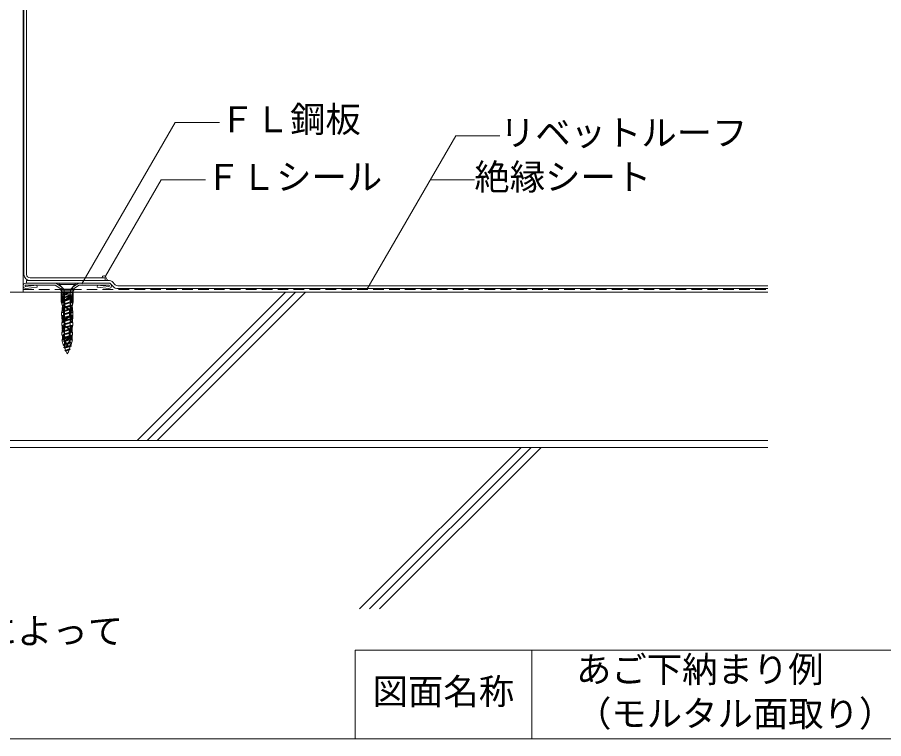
# Model space of a CAD drawing. Units: millimetres, scale not verified. Extents: x -675 to 675, y -471 to 460.
# Drawn here: x -116 to 374, y -440 to -31.8 of the extents above; entities that cross this region are included whole.
import ezdxf
from ezdxf.enums import TextEntityAlignment as Align

# ---------------------------------------------------------------- set-up
doc = ezdxf.new("R2010")
doc.units = ezdxf.units.MM
doc.header["$LTSCALE"] = 5
doc.linetypes.add('DASHED1', pattern=[1.8, 1.2, -0.6])
for name, color, linetype, lineweight in [('1-2_ハッチング', 4, 'Continuous', 9), ('1-3_断熱材', 7, 'DASHED1', 18), ('1-4_リベットルーフ', 6, 'Continuous', 18), ('1-5_ＦＬ鋼板・ディスク', 5, 'Continuous', 18), ('1-6_アンカー類', 4, 'Continuous', 9), ('1-A_元図・躯体', 134, 'Continuous', 18), ('1-B_その他', 5, 'Continuous', 18), ('1-C_アンカー類②', 4, 'Continuous', 9), ('E-E', 7, 'Continuous', 18), ('F-F', 7, 'Continuous', 18)]:
    doc.layers.add(name, color=color, linetype=linetype, lineweight=lineweight)
doc.styles.add('ＭＳ ゴシック', font='')
doc.styles.get('ＭＳ ゴシック').set_extended_font_data('MS Gothic')

msp = doc.modelspace()

# ---------------------------------------------------------------- linework, layer by layer
at = {"layer": '1-2_ハッチング'}
for centre, radius, start, end in [((-66.935, -179.198), 1.156, 19.679, 181.77), ((-63.11, -178.55), 2.749, 185.414, 220.908), ((-64.232, -179.652), 1.184, 216.133, 246.114)]:
    msp.add_arc(centre, radius, start, end, dxfattribs=at)
at = {"layer": '1-3_断熱材'}
msp.add_line((-112.737, -185.734), (308.532, -185.734), dxfattribs=at)
at = {"layer": '1-4_リベットルーフ'}
for p, q in [((-112.237, 83.695), (-112.237, -177.234)), ((-110.737, 83.371), (-110.737, -177.234)), ((-110.737, -182.234), (-110.737, -180.734)), ((-63.828, -180.734), (-110.737, -180.734)), ((-108.737, -179.234), (-66.237, -179.234)), ((-108.737, -180.734), (-66.237, -180.734)), ((-66.237, -179.234), (-66.237, -180.734)), ((-64.035, -182.234), (-110.737, -182.234)), ((-64.035, -182.234), (-64.237, -182.234)), ((-63.328, -182.527), (-61.206, -184.648)), ((-62.413, -181.32), (-60.585, -183.148)), ((-59.792, -185.234), (308.532, -185.234)), ((-59.171, -183.734), (308.532, -183.734))]:
    msp.add_line(p, q, dxfattribs=at)
for centre, radius, start, end in [((-108.737, -177.234), 3.5, 180, 270), ((-108.737, -177.234), 2, 180, 270), ((-63.828, -182.734), 2, 45, 90), ((-64.035, -183.234), 1, 45, 90), ((-59.792, -183.234), 2, 225, 270), ((-59.171, -181.734), 2, 225, 270), ((-59.171, -181.734), 2, 225, 270)]:
    msp.add_arc(centre, radius, start, end, dxfattribs=at)
at = {"layer": '1-5_ＦＬ鋼板・ディスク'}
for p, q in [((-111.236, -182.234), (-64.238, -182.234)), ((-94.542, -183.334), (-111.236, -183.334)), ((-111.236, -185.234), (-104.736, -184.434)), ((-90.747, -185.734), (-94.542, -183.334)), ((-90.747, -184.464), (-94.247, -182.234)), ((-90.747, -184.464), (-90.747, -185.734)), ((-84.726, -184.464), (-81.225, -182.234)), ((-84.726, -185.734), (-80.931, -183.334)), ((-84.726, -184.464), (-84.726, -185.734)), ((-80.931, -183.334), (-64.238, -183.334)), ((-70.603, -183.342), (-70.738, -184.434)), ((-64.238, -185.234), (-70.738, -184.434)), ((-64.192, -184.131), (-70.603, -183.342))]:
    msp.add_line(p, q, dxfattribs=at)
msp.add_lwpolyline([(-111.282, -184.131), (-104.871, -183.342), (-104.736, -184.434)], dxfattribs=at)
for centre, radius, start, end in [((-111.236, -183.734), 1.5, 90, 270), ((-111.236, -183.734), 0.4, 90, 263.406), ((-64.238, -183.734), 1.5, 270, 90), ((-64.238, -183.734), 0.4, 276.594, 90)]:
    msp.add_arc(centre, radius, start, end, dxfattribs=at)
at = {"layer": '1-6_アンカー類'}
for p, q in [((-92.237, -182.234), (-92.237, -182.974)), ((-83.237, -182.234), (-92.237, -182.234)), ((-89.87, -185.341), (-92.237, -182.974)), ((-85.897, -185.634), (-89.577, -185.634)), ((-89.577, -186.048), (-89.577, -187.234)), ((-85.897, -186.048), (-85.897, -187.234)), ((-85.604, -185.341), (-83.237, -182.974)), ((-86.488, -187.234), (-90.062, -188.346)), ((-86.139, -189.025), (-90.062, -190.246)), ((-85.408, -189.354), (-90.062, -190.246)), ((-86.135, -190.924), (-90.058, -192.145)), ((-85.897, -187.234), (-89.577, -187.234)), ((-89.335, -187.234), (-89.335, -188.12)), ((-89.335, -188.675), (-89.335, -190.02)), ((-89.335, -190.575), (-89.335, -191.92)), ((-86.139, -187.681), (-86.139, -189.025)), ((-85.408, -189.354), (-86.139, -189.025)), ((-86.139, -189.581), (-86.139, -190.924)), ((-85.404, -191.253), (-86.135, -190.924)), ((-85.408, -187.454), (-85.897, -187.234)), ((-86.139, -192.825), (-90.062, -194.046)), ((-85.408, -193.154), (-90.062, -194.046)), ((-86.139, -194.728), (-90.062, -195.949)), ((-85.408, -195.057), (-90.062, -195.949)), ((-85.404, -191.253), (-90.058, -192.145)), ((-89.335, -192.472), (-89.335, -193.82)), ((-89.335, -194.375), (-89.335, -195.722)), ((-86.139, -191.481), (-86.139, -192.825)), ((-85.408, -193.154), (-86.139, -192.825)), ((-86.139, -193.381), (-86.139, -194.728)), ((-85.408, -195.057), (-86.139, -194.728)), ((-86.139, -195.284), (-86.139, -196.627)), ((-86.139, -198.528), (-90.062, -199.749)), ((-85.408, -198.857), (-90.062, -199.749)), ((-86.139, -200.431), (-90.062, -201.651)), ((-85.408, -200.76), (-90.062, -201.651)), ((-86.135, -196.627), (-90.058, -197.847)), ((-85.404, -196.956), (-90.058, -197.847)), ((-89.335, -196.278), (-89.335, -197.622)), ((-89.335, -198.176), (-89.335, -199.522)), ((-89.335, -200.077), (-89.335, -201.425)), ((-86.139, -197.184), (-86.139, -198.528)), ((-85.408, -198.857), (-86.139, -198.528)), ((-86.139, -199.084), (-86.139, -200.431)), ((-85.408, -200.76), (-86.139, -200.431)), ((-85.404, -196.956), (-86.135, -196.627)), ((-86.139, -202.334), (-90.062, -203.554)), ((-85.408, -202.663), (-90.062, -203.554)), ((-86.139, -204.234), (-90.062, -205.454)), ((-85.408, -204.563), (-90.062, -205.454)), ((-89.335, -201.98), (-89.335, -203.328)), ((-89.335, -203.883), (-89.335, -205.228)), ((-89.335, -205.783), (-89.335, -207.128)), ((-86.139, -200.987), (-86.139, -202.334)), ((-85.408, -202.663), (-86.139, -202.334)), ((-86.139, -202.89), (-86.139, -204.234)), ((-85.408, -204.563), (-86.139, -204.234)), ((-86.139, -204.79), (-86.139, -206.134)), ((-86.139, -206.134), (-90.062, -207.354)), ((-85.408, -206.463), (-90.062, -207.354)), ((-86.139, -209.934), (-90.062, -211.154)), ((-85.408, -210.262), (-90.062, -211.154)), ((-86.135, -208.033), (-90.058, -209.253)), ((-85.404, -208.361), (-90.058, -209.253)), ((-89.335, -207.683), (-89.335, -209.028)), ((-89.335, -209.58), (-89.335, -210.928)), ((-85.408, -206.463), (-86.139, -206.134)), ((-86.139, -206.69), (-86.139, -208.034)), ((-86.139, -208.59), (-86.139, -209.934)), ((-85.408, -210.262), (-86.139, -209.934)), ((-86.139, -210.49), (-86.139, -211.834)), ((-85.404, -208.361), (-86.135, -208.033)), ((-86.139, -211.834), (-90.062, -213.054)), ((-85.408, -212.162), (-90.062, -213.054)), ((-86.139, -213.734), (-90.062, -214.954)), ((-85.408, -214.062), (-90.062, -214.954)), ((-89.335, -211.483), (-89.335, -212.828)), ((-89.335, -213.383), (-89.335, -214.728)), ((-89.335, -215.283), (-89.335, -216.628)), ((-85.408, -212.162), (-86.139, -211.834)), ((-86.139, -212.39), (-86.139, -213.734)), ((-85.408, -214.062), (-86.139, -213.734)), ((-86.139, -214.29), (-86.139, -215.634)), ((-86.139, -215.634), (-90.062, -216.854)), ((-85.408, -215.962), (-90.062, -216.854)), ((-86.153, -217.533), (-89.823, -218.706)), ((-86.091, -219.767), (-89.133, -220.35)), ((-85.422, -217.862), (-86.153, -217.533)), ((-85.408, -215.962), (-86.139, -215.634)), ((-86.139, -216.189), (-86.139, -217.161))]:
    msp.add_line(p, q, dxfattribs=at)
for points in [[(-83.237, -182.234), (-83.237, -182.974), (-92.237, -182.974)], [(-90.062, -190.246), (-89.335, -190.575), (-85.408, -189.354)], [(-90.062, -194.046), (-89.335, -194.375), (-85.408, -193.154)], [(-90.062, -195.949), (-89.335, -196.278), (-85.408, -195.057)], [(-90.058, -192.145), (-89.331, -192.473), (-85.404, -191.253)], [(-90.062, -199.749), (-89.335, -200.077), (-85.408, -198.857)], [(-90.062, -201.651), (-89.335, -201.98), (-85.408, -200.76)], [(-90.058, -197.847), (-89.331, -198.176), (-85.404, -196.956)], [(-90.062, -203.554), (-89.335, -203.883), (-85.408, -202.663)], [(-90.062, -205.454), (-89.335, -205.783), (-85.408, -204.563)], [(-90.062, -207.354), (-89.335, -207.683), (-85.408, -206.463)], [(-90.062, -211.154), (-89.335, -211.483), (-85.408, -210.262)], [(-90.058, -209.253), (-89.331, -209.582), (-85.404, -208.361)], [(-90.062, -213.054), (-89.335, -213.383), (-85.408, -212.162)], [(-90.062, -214.954), (-89.335, -215.283), (-85.408, -214.062)], [(-90.062, -216.854), (-89.334, -217.183), (-85.408, -215.962)], [(-86.461, -219.438), (-89.133, -220.35), (-88.568, -220.713)], [(-88.568, -220.713), (-86.091, -219.767), (-86.461, -219.438)]]:
    msp.add_lwpolyline(points, dxfattribs=at)
for points in [[(-85.408, -187.454), (-90.062, -188.346), (-89.335, -188.675)], [(-89.101, -219.032), (-85.422, -217.862), (-89.823, -218.706)]]:
    msp.add_lwpolyline(points, close=True, dxfattribs=at)
for centre, radius, start, end in [((-90.577, -186.048), 1, 0, 45), ((-84.897, -186.048), 1, 135, 180), ((-79.954, -216.994), 9.383, 181.153, 189.302), ((-79.954, -216.994), 9.383, 192.558, 200.133), ((-95.52, -216.994), 9.383, 326.049, 341.511), ((-95.52, -216.994), 9.383, 344.901, 353.165), ((-95.52, -216.994), 9.383, 356.704, 358.981), ((-79.954, -216.994), 9.383, 203.352, 213.951)]:
    msp.add_arc(centre, radius, start, end, dxfattribs=at)
at = {"layer": '1-A_元図・躯体', "color": 7}
for p, q in [((-112.737, 163.766), (-112.737, -187.234)), ((-205.737, -187.234), (308.532, -187.234)), ((-48.299, -271.234), (35.701, -187.234)), ((-42.642, -271.234), (41.358, -187.234)), ((-36.985, -271.234), (47.015, -187.234)), ((-209.737, -275.234), (308.532, -275.234)), ((77.583, -366.523), (168.872, -275.234)), ((83.24, -366.523), (174.529, -275.234)), ((88.897, -366.523), (180.186, -275.234))]:
    msp.add_line(p, q, dxfattribs=at)
at = {"layer": '1-B_その他', "color": 3}
for p, q in [((-190.737, -271.234), (308.532, -271.234)), ((-192.394, -275.234), (308.532, -275.234))]:
    msp.add_line(p, q, dxfattribs=at)
at = {"layer": '1-C_アンカー類②'}
for p, q in [((-91.412, -186.184), (-91.412, -185.734)), ((-84.062, -185.734), (-91.412, -185.734)), ((-84.062, -186.184), (-91.412, -186.184)), ((-90.627, -187.034), (-91.412, -186.184)), ((-84.847, -187.034), (-84.062, -186.184)), ((-84.062, -186.184), (-84.062, -185.734)), ((-90.527, -187.034), (-91.127, -187.534)), ((-91.127, -192.734), (-91.127, -187.534)), ((-84.847, -187.034), (-90.627, -187.034)), ((-84.847, -187.734), (-90.627, -187.734)), ((-90.627, -194.934), (-90.627, -187.734)), ((-84.847, -188.834), (-90.627, -188.834)), ((-89.737, -189.534), (-90.627, -189.534)), ((-89.709, -190.034), (-90.627, -190.034)), ((-89.737, -190.534), (-90.627, -190.534)), ((-89.737, -191.034), (-90.627, -191.034)), ((-90.527, -187.734), (-90.527, -187.034)), ((-89.737, -194.934), (-89.737, -188.834)), ((-88.792, -191.437), (-86.844, -190.179)), ((-88.629, -191.689), (-86.681, -190.431)), ((-87.987, -187.734), (-87.987, -187.034)), ((-87.987, -187.734), (-87.737, -187.534)), ((-87.487, -187.734), (-87.737, -187.534)), ((-87.487, -187.734), (-87.487, -187.034)), ((-86.387, -189.339), (-86.387, -188.834)), ((-86.087, -189.339), (-86.087, -188.834)), ((-85.737, -194.934), (-85.737, -188.834)), ((-84.847, -189.534), (-85.737, -189.534)), ((-84.847, -190.034), (-85.737, -190.034)), ((-84.847, -190.534), (-85.737, -190.534)), ((-84.847, -191.034), (-85.737, -191.034)), ((-84.347, -187.534), (-84.947, -187.034)), ((-84.947, -187.734), (-84.947, -187.034)), ((-84.847, -194.934), (-84.847, -187.734)), ((-84.347, -192.734), (-84.347, -187.534)), ((-90.627, -194.634), (-91.127, -192.734)), ((-90.8, -198.734), (-90.465, -194.934)), ((-89.766, -195.734), (-90.689, -195.734)), ((-89.744, -195.134), (-90.636, -195.134)), ((-89.737, -191.534), (-90.627, -191.534)), ((-89.737, -192.034), (-90.627, -192.034)), ((-89.737, -192.534), (-90.627, -192.534)), ((-89.737, -193.134), (-90.627, -193.134)), ((-89.737, -194.934), (-90.627, -194.934)), ((-89.878, -198.734), (-89.737, -194.934)), ((-89.387, -193.434), (-89.387, -192.529)), ((-89.087, -193.434), (-89.387, -193.434)), ((-89.387, -194.839), (-89.387, -193.934)), ((-89.087, -193.934), (-89.387, -193.934)), ((-89.087, -193.434), (-89.087, -192.529)), ((-89.087, -194.839), (-89.087, -193.934)), ((-88.792, -195.931), (-86.844, -197.189)), ((-88.629, -195.679), (-86.681, -196.937)), ((-84.847, -191.534), (-85.737, -191.534)), ((-84.847, -192.034), (-85.737, -192.034)), ((-84.847, -192.534), (-85.737, -192.534)), ((-84.847, -193.134), (-85.737, -193.134)), ((-84.847, -194.934), (-85.737, -194.934)), ((-85.596, -198.738), (-85.737, -194.934)), ((-84.838, -195.134), (-85.736, -195.134)), ((-84.785, -195.734), (-85.707, -195.734)), ((-84.673, -198.734), (-85.008, -194.934)), ((-84.347, -192.734), (-84.847, -194.634)), ((-90.962, -200.434), (-90.962, -198.734)), ((-89.878, -198.734), (-90.962, -198.734)), ((-89.887, -200.434), (-90.962, -200.434)), ((-89.877, -200.834), (-90.943, -200.834)), ((-89.855, -198.134), (-90.9, -198.134)), ((-89.833, -197.534), (-90.847, -197.534)), ((-90.7, -204.434), (-90.8, -200.434)), ((-89.811, -196.934), (-90.794, -196.934)), ((-89.789, -196.334), (-90.742, -196.334)), ((-89.887, -200.434), (-89.878, -198.726)), ((-89.787, -204.434), (-89.887, -200.434)), ((-86.387, -200.339), (-86.387, -198.029)), ((-86.087, -200.339), (-86.087, -198.029)), ((-85.687, -204.434), (-85.587, -200.434)), ((-84.732, -196.334), (-85.685, -196.334)), ((-84.679, -196.934), (-85.662, -196.934)), ((-84.626, -197.534), (-85.64, -197.534)), ((-84.573, -198.134), (-85.618, -198.134)), ((-84.53, -200.834), (-85.597, -200.834)), ((-84.512, -198.734), (-85.596, -198.734)), ((-85.587, -200.434), (-85.596, -198.738)), ((-84.512, -200.434), (-85.587, -200.434)), ((-84.773, -204.434), (-84.673, -200.434)), ((-84.512, -200.434), (-84.512, -198.734)), ((-89.862, -201.434), (-90.928, -201.434)), ((-89.847, -202.034), (-90.913, -202.034)), ((-89.832, -202.634), (-90.898, -202.634)), ((-89.817, -203.234), (-90.883, -203.234)), ((-89.802, -203.834), (-90.868, -203.834)), ((-89.787, -204.434), (-90.862, -204.434)), ((-89.387, -205.839), (-89.387, -203.529)), ((-89.087, -205.839), (-89.087, -203.529)), ((-88.792, -202.437), (-86.844, -201.179)), ((-88.629, -202.689), (-86.681, -201.431)), ((-84.612, -204.434), (-85.687, -204.434)), ((-84.605, -203.834), (-85.672, -203.834)), ((-84.575, -202.634), (-85.642, -202.634)), ((-84.59, -203.234), (-85.641, -203.234)), ((-84.56, -202.034), (-85.627, -202.034)), ((-84.545, -201.434), (-85.612, -201.434)), ((-84.65, -206.134), (-84.612, -204.434)), ((-89.773, -206.434), (-90.801, -206.434)), ((-89.75, -206.934), (-90.792, -206.934)), ((-89.704, -207.534), (-90.781, -207.534)), ((-89.681, -208.134), (-90.77, -208.134)), ((-89.658, -208.734), (-90.759, -208.734)), ((-89.635, -209.334), (-90.748, -209.334)), ((-90.737, -211.734), (-90.737, -209.934)), ((-89.612, -209.934), (-90.737, -209.934)), ((-90.487, -209.934), (-90.662, -206.134)), ((-89.612, -209.934), (-89.787, -206.134)), ((-88.792, -206.931), (-87.044, -208.06)), ((-88.629, -206.679), (-86.881, -207.808)), ((-86.587, -211.468), (-86.587, -208.9)), ((-86.287, -211.468), (-86.287, -208.9)), ((-85.862, -209.934), (-85.687, -206.134)), ((-84.737, -209.934), (-85.862, -209.934)), ((-84.738, -209.334), (-85.839, -209.334)), ((-84.724, -208.734), (-85.816, -208.734)), ((-84.711, -208.134), (-85.793, -208.134)), ((-84.697, -207.534), (-85.77, -207.534)), ((-84.683, -206.934), (-85.724, -206.934)), ((-84.672, -206.434), (-85.709, -206.434)), ((-84.65, -206.134), (-85.687, -206.134)), ((-84.987, -209.934), (-84.9, -206.134)), ((-84.737, -211.734), (-84.737, -209.934)), ((-89.612, -211.734), (-90.737, -211.734)), ((-89.837, -217.734), (-90.737, -214.334)), ((-89.612, -214.334), (-90.737, -214.334)), ((-89.612, -212.284), (-90.662, -212.284)), ((-89.612, -212.784), (-90.662, -212.784)), ((-89.612, -213.284), (-90.662, -213.284)), ((-89.612, -213.784), (-90.662, -213.784)), ((-90.487, -214.334), (-90.487, -211.734)), ((-89.612, -214.334), (-89.612, -211.734)), ((-89.237, -212.631), (-89.237, -212.814)), ((-89.237, -214.931), (-89.237, -215.114)), ((-87.737, -214.434), (-89.147, -212.601)), ((-87.737, -216.734), (-89.147, -214.901)), ((-87.737, -214.934), (-89.133, -213.119)), ((-87.737, -217.234), (-89.133, -215.419)), ((-87.887, -213.734), (-87.887, -213.56)), ((-87.587, -213.734), (-87.887, -213.734)), ((-87.737, -214.434), (-86.326, -212.601)), ((-87.737, -214.934), (-86.34, -213.119)), ((-87.737, -216.734), (-86.326, -214.901)), ((-87.737, -217.234), (-86.34, -215.419)), ((-87.587, -213.734), (-87.587, -213.56)), ((-87.292, -212.468), (-87.044, -212.308)), ((-87.129, -212.72), (-86.881, -212.56)), ((-86.237, -212.631), (-86.237, -212.814)), ((-86.237, -214.931), (-86.237, -215.114)), ((-85.862, -214.334), (-85.862, -211.734)), ((-84.737, -211.734), (-85.862, -211.734)), ((-84.812, -212.284), (-85.862, -212.284)), ((-84.812, -212.784), (-85.862, -212.784)), ((-84.812, -213.284), (-85.862, -213.284)), ((-84.812, -213.784), (-85.862, -213.784)), ((-84.738, -214.334), (-85.862, -214.334)), ((-85.637, -217.734), (-84.737, -214.334)), ((-84.987, -214.334), (-84.987, -211.734)), ((-85.637, -217.734), (-89.837, -217.734))]:
    msp.add_line(p, q, dxfattribs=at)
for points in [[(-87.487, -187.034), (-87.737, -187.534), (-87.987, -187.034)], [(-89.787, -206.134), (-90.823, -206.134), (-90.862, -204.434)]]:
    msp.add_lwpolyline(points, dxfattribs=at)
for centre, radius, start, end in [((-87.387, -189.339), 1, 302.858, 0), ((-87.387, -189.339), 1.3, 302.858, 0), ((-88.087, -192.529), 1.3, 122.858, 180), ((-88.087, -194.839), 1.3, 180, 237.142), ((-88.087, -192.529), 1, 122.858, 180), ((-88.087, -194.839), 1, 180, 237.142), ((-87.387, -198.029), 1, 0, 57.142), ((-87.387, -200.339), 1, 302.858, 0), ((-87.387, -198.029), 1.3, 0, 57.142), ((-87.387, -200.339), 1.3, 302.858, 0), ((-88.087, -203.529), 1.3, 122.858, 180), ((-88.087, -203.529), 1, 122.858, 180), ((-88.087, -205.839), 1.3, 180, 237.142), ((-88.087, -205.839), 1, 180, 237.142), ((-87.587, -208.9), 1, 0, 57.142), ((-87.587, -208.9), 1.3, 0, 57.142), ((-89.187, -212.631), 0.05, 37.569, 180), ((-88.737, -212.814), 0.5, 180, 217.569), ((-89.187, -214.931), 0.05, 37.569, 180), ((-88.737, -215.114), 0.5, 180, 217.569), ((-86.587, -213.56), 1.3, 122.858, 180), ((-86.587, -213.56), 1, 122.858, 180), ((-87.587, -211.468), 1, 302.858, 0), ((-87.587, -211.468), 1.3, 302.858, 0), ((-86.737, -212.814), 0.5, 322.431, 0), ((-86.737, -215.114), 0.5, 322.431, 0), ((-86.287, -212.631), 0.05, 0, 142.431), ((-86.287, -214.931), 0.05, 0, 142.431)]:
    msp.add_arc(centre, radius, start, end, dxfattribs=at)
at = {"layer": 'E-E'}
for p, q in [((-26.695, -91.23), (-79.415, -182.545)), ((-26.695, -91.23), (-1.695, -91.23)), ((131.946, -98.809), (81.76, -185.734)), ((131.946, -98.809), (156.946, -98.809)), ((-34.593, -123.809), (-66.057, -178.307)), ((-34.593, -123.809), (-9.593, -123.809)), ((117.512, -123.809), (142.512, -123.809))]:
    msp.add_line(p, q, dxfattribs=at)
at = {"layer": 'F-F'}
for p, q in [((75, -440), (75, -390)), ((175, -440), (175, -390))]:
    msp.add_line(p, q, dxfattribs=at)
for points in [[(-675, 460), (675, 460), (675, -440), (-675, -440)], [(675, -390), (200.591, -390), (75, -390)]]:
    msp.add_lwpolyline(points, dxfattribs=at)

# ---------------------------------------------------------------- texts
at = {"layer": 'E-E', "style": 'ＭＳ ゴシック'}
for s, p in [('ＦＬ鋼板', (-1.695, -101.23)), ('リベットルーフ', (156.946, -108.809)), ('絶縁シート', (142.512, -133.809)), ('ＦＬシール', (-9.593, -133.809)), ('※上記は一例です。あごの深さ、パラペットの高さなどによって', (-635.998, -390.756)), ('あご下納まり例', (200, -412.5)), ('図面名称', (85, -425)), ('（モルタル面取り）', (200, -437.5))]:
    msp.add_text(s, height=14.66, dxfattribs=at).set_placement(p, align=Align.BOTTOM_LEFT)

doc.saveas('drawing.dxf')
